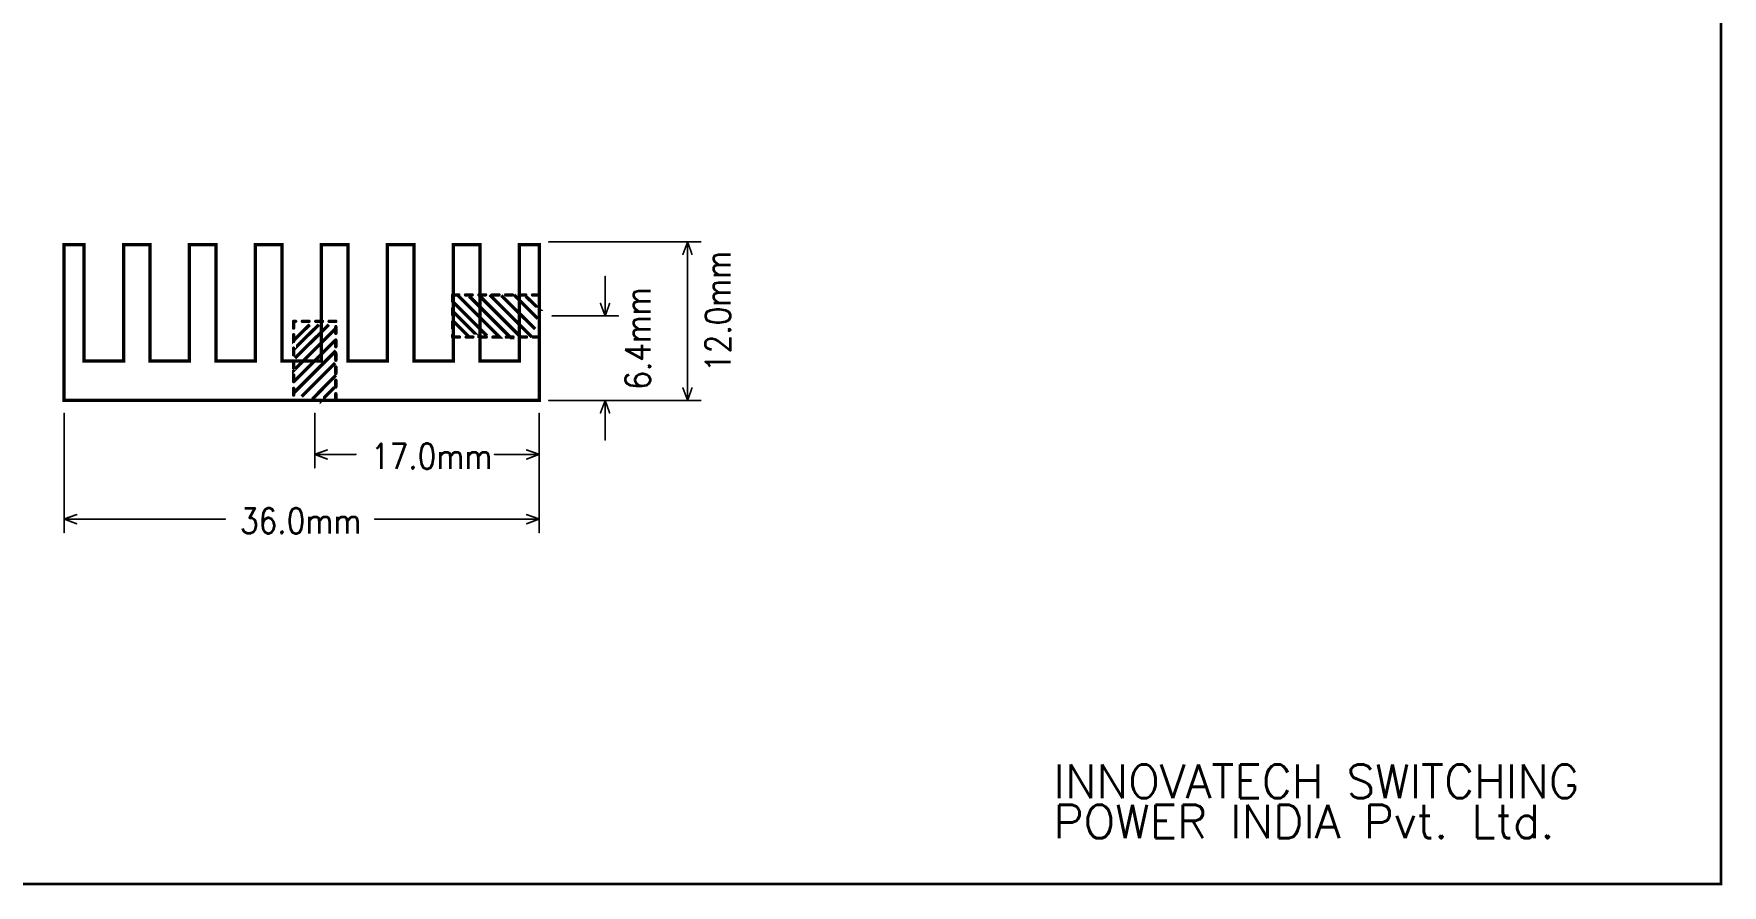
# Model space of a CAD drawing. Extents: x 2.09 to 10.05, y 1.3 to 6.57.
# Drawn here: x 5.01 to 10.05, y 1.3 to 3.84 of the extents above; entities that cross this region are included whole.
import ezdxf

# ---------------------------------------------------------------- set-up
doc = ezdxf.new("R2010")
doc.units = 0
doc.header["$LTSCALE"] = 25
doc.layers.get('0').update_dxf_attribs({"linetype": 'CONTINUOUS'})
doc.styles.get("Standard").update_dxf_attribs({"font": 'simplex'})

# ---------------------------------------------------------------- blocks, each defined once
blk = doc.blocks.new('DISC')
at = {"color": 0, "const_width": 0.5}
blk.add_lwpolyline([(0, 0.25, 1), (0, -0.25, 1)], format="xyb", close=True, dxfattribs=at)

msp = doc.modelspace()

# ---------------------------------------------------------------- linework, layer by layer
at = {"color": 1, "const_width": 0.008}
msp.add_lwpolyline([(2.098, 1.303), (10.047, 1.303), (10.047, 6.567), (2.098, 6.567), (2.098, 1.303)], dxfattribs=at)
at = {"color": 3}
for points, const_width in [([(5.102, 2.746), (5.102, 3.211), (5.161, 3.211), (5.161, 2.864), (5.28, 2.864), (5.28, 3.211), (5.358, 3.211), (5.358, 2.864), (5.476, 2.864), (5.476, 3.211), (5.555, 3.211), (5.555, 2.864), (5.673, 2.864), (5.673, 3.211), (5.752, 3.211), (5.752, 2.864), (5.87, 2.864), (5.87, 3.211), (5.949, 3.211), (5.949, 2.864), (6.067, 2.864), (6.067, 3.211), (6.146, 3.211), (6.146, 2.864), (6.264, 2.864), (6.264, 3.211), (6.343, 3.211), (6.343, 2.864), (6.461, 2.864), (6.461, 3.211), (6.52, 3.211), (6.52, 2.746), (5.102, 2.746)], 0.01), ([(6.549, 3.219), (7.002, 3.219)], 0.005), ([(6.963, 3.219), (6.949, 3.182)], 0.005), ([(6.963, 3.219), (6.963, 2.746)], 0.005), ([(6.963, 3.219), (6.976, 3.182)], 0.005), ([(6.717, 2.998), (6.717, 3.116)], 0.005), ([(6.28, 3.061), (6.262, 3.061)], 0.01), ([(6.262, 3.061), (6.262, 3.041)], 0.01), ([(6.262, 3.021), (6.262, 3.001)], 0.01), ([(6.264, 3.039), (6.364, 2.939)], 0.01), ([(6.278, 3.059), (6.402, 2.935), (6.4, 2.935)], 0.01), ([(6.32, 3.061), (6.3, 3.061)], 0.01), ([(6.311, 3.057), (6.435, 2.933), (6.433, 2.933)], 0.01), ([(6.36, 3.061), (6.34, 3.061)], 0.01), ([(6.341, 3.059), (6.465, 2.935)], 0.01), ([(6.372, 3.061), (6.498, 2.935)], 0.01), ([(6.4, 3.061), (6.38, 3.061)], 0.01), ([(6.407, 3.059), (6.508, 2.959)], 0.01), ([(6.44, 3.061), (6.42, 3.061)], 0.01), ([(6.445, 3.061), (6.516, 2.99)], 0.01), ([(6.48, 3.061), (6.46, 3.061)], 0.01), ([(6.48, 3.057), (6.52, 3.018), (6.518, 3.018)], 0.01), ([(6.52, 3.061), (6.5, 3.061)], 0.01), ([(6.52, 3.055), (6.52, 3.061)], 0.01), ([(6.52, 3.015), (6.52, 3.035)], 0.01), ([(6.717, 2.998), (6.703, 3.035)], 0.005), ([(6.717, 2.998), (6.73, 3.035)], 0.005), ([(5.793, 2.982), (5.787, 2.982)], 0.01), ([(5.787, 2.982), (5.787, 2.962)], 0.01), ([(5.835, 2.972), (5.787, 2.925), (5.787, 2.927)], 0.01), ([(5.862, 2.972), (5.789, 2.9), (5.789, 2.902)], 0.01), ([(5.892, 2.972), (5.791, 2.872)], 0.01), ([(5.833, 2.982), (5.813, 2.982)], 0.01), ([(5.873, 2.982), (5.853, 2.982)], 0.01), ([(5.913, 2.982), (5.893, 2.982)], 0.01), ([(6.262, 2.981), (6.262, 2.961)], 0.01), ([(6.264, 3.01), (6.337, 2.937), (6.335, 2.937)], 0.01), ([(6.264, 2.982), (6.311, 2.935), (6.309, 2.935)], 0.01), ([(6.52, 2.975), (6.52, 2.995)], 0.01), ([(6.559, 2.998), (6.756, 2.998)], 0.005), ([(5.911, 2.959), (5.787, 2.835), (5.787, 2.837)], 0.01), ([(5.787, 2.942), (5.787, 2.922)], 0.01), ([(5.911, 2.925), (5.787, 2.801)], 0.01), ([(5.913, 2.946), (5.913, 2.966)], 0.01), ([(5.913, 2.906), (5.913, 2.926)], 0.01), ([(6.262, 2.941), (6.262, 2.935)], 0.01), ([(6.262, 2.935), (6.282, 2.935)], 0.01), ([(6.302, 2.935), (6.322, 2.935)], 0.01), ([(6.342, 2.935), (6.362, 2.935)], 0.01), ([(6.382, 2.935), (6.402, 2.935)], 0.01), ([(6.422, 2.935), (6.442, 2.935)], 0.01), ([(6.462, 2.935), (6.482, 2.935)], 0.01), ([(6.502, 2.935), (6.52, 2.935)], 0.01), ([(6.52, 2.935), (6.52, 2.955)], 0.01), ([(5.787, 2.902), (5.787, 2.882)], 0.01), ([(5.913, 2.894), (5.787, 2.768)], 0.01), ([(5.913, 2.866), (5.913, 2.886)], 0.01), ([(5.787, 2.862), (5.787, 2.842)], 0.01), ([(5.787, 2.822), (5.787, 2.802)], 0.01), ([(5.911, 2.858), (5.811, 2.758)], 0.01), ([(5.913, 2.821), (5.843, 2.75)], 0.01), ([(5.913, 2.826), (5.913, 2.846)], 0.01), ([(5.787, 2.782), (5.787, 2.762)], 0.01), ([(5.909, 2.785), (5.87, 2.746), (5.87, 2.748)], 0.01), ([(5.913, 2.786), (5.913, 2.806)], 0.01), ([(6.963, 2.746), (6.949, 2.783)], 0.005), ([(6.963, 2.746), (6.976, 2.783)], 0.005), ([(5.787, 2.746), (5.807, 2.746)], 0.01), ([(5.827, 2.746), (5.847, 2.746)], 0.01), ([(5.867, 2.746), (5.887, 2.746)], 0.01), ([(5.907, 2.746), (5.913, 2.746)], 0.01), ([(5.913, 2.746), (5.913, 2.766)], 0.01), ([(6.549, 2.746), (7.002, 2.746)], 0.005), ([(6.559, 2.746), (6.756, 2.746)], 0.005), ([(6.717, 2.746), (6.703, 2.709)], 0.005), ([(6.717, 2.746), (6.717, 2.628)], 0.005), ([(6.717, 2.746), (6.73, 2.709)], 0.005), ([(5.102, 2.707), (5.102, 2.352)], 0.005), ([(5.85, 2.707), (5.85, 2.545)], 0.005), ([(6.52, 2.707), (6.52, 2.545)], 0.005), ([(6.52, 2.707), (6.52, 2.352)], 0.005), ([(5.85, 2.585), (5.887, 2.598)], 0.005), ([(5.85, 2.585), (5.973, 2.585)], 0.005), ([(5.85, 2.585), (5.887, 2.571)], 0.005), ([(6.387, 2.585), (6.52, 2.585)], 0.005), ([(6.52, 2.585), (6.483, 2.598)], 0.005), ([(6.52, 2.585), (6.483, 2.571)], 0.005), ([(5.102, 2.392), (5.139, 2.405)], 0.005), ([(5.102, 2.392), (5.583, 2.392)], 0.005), ([(5.102, 2.392), (5.139, 2.378)], 0.005), ([(6.029, 2.392), (6.52, 2.392)], 0.005), ([(6.52, 2.392), (6.483, 2.405)], 0.005), ([(6.52, 2.392), (6.483, 2.378)], 0.005)]:
    msp.add_lwpolyline(points, dxfattribs=dict(at, const_width=const_width))

# ---------------------------------------------------------------- block references
for p, xscale, yscale in [((6.549, 3.219), 0.005, 0.005), ((6.949, 3.182), 0.005, 0.005), ((6.963, 3.219), 0.005, 0.005), ((6.963, 3.219), 0.005, 0.005), ((6.963, 3.219), 0.005, 0.005), ((6.976, 3.182), 0.005, 0.005), ((7.002, 3.219), 0.005, 0.005), ((6.717, 3.116), 0.005, 0.005), ((6.262, 3.061), 0.01, 0.01), ((6.262, 3.061), 0.01, 0.01), ((6.262, 3.041), 0.01, 0.01), ((6.262, 3.021), 0.01, 0.01), ((6.28, 3.061), 0.01, 0.01), ((6.3, 3.061), 0.01, 0.01), ((6.32, 3.061), 0.01, 0.01), ((6.34, 3.061), 0.01, 0.01), ((6.36, 3.061), 0.01, 0.01), ((6.38, 3.061), 0.01, 0.01), ((6.4, 3.061), 0.01, 0.01), ((6.42, 3.061), 0.01, 0.01), ((6.44, 3.061), 0.01, 0.01), ((6.46, 3.061), 0.01, 0.01), ((6.48, 3.061), 0.01, 0.01), ((6.5, 3.061), 0.01, 0.01), ((6.52, 3.061), 0.01, 0.01), ((6.52, 3.061), 0.01, 0.01), ((6.52, 3.055), 0.01, 0.01), ((6.52, 3.035), 0.01, 0.01), ((6.703, 3.035), 0.005, 0.005), ((6.73, 3.035), 0.005, 0.005), ((5.787, 2.982), 0.01, 0.01), ((5.787, 2.982), 0.01, 0.01), ((5.793, 2.982), 0.01, 0.01), ((5.813, 2.982), 0.01, 0.01), ((5.833, 2.982), 0.01, 0.01), ((5.853, 2.982), 0.01, 0.01), ((5.873, 2.982), 0.01, 0.01), ((5.893, 2.982), 0.01, 0.01), ((5.913, 2.982), 0.01, 0.01), ((6.262, 3.001), 0.01, 0.01), ((6.262, 2.981), 0.01, 0.01), ((6.52, 3.015), 0.01, 0.01), ((6.52, 2.995), 0.01, 0.01), ((6.52, 2.975), 0.01, 0.01), ((6.559, 2.998), 0.005, 0.005), ((6.717, 2.998), 0.005, 0.005), ((6.717, 2.998), 0.005, 0.005), ((6.717, 2.998), 0.005, 0.005), ((6.756, 2.998), 0.005, 0.005), ((5.787, 2.962), 0.01, 0.01), ((5.787, 2.942), 0.01, 0.01), ((5.787, 2.922), 0.01, 0.01), ((5.913, 2.966), 0.01, 0.01), ((5.913, 2.946), 0.01, 0.01), ((5.913, 2.926), 0.01, 0.01), ((6.262, 2.961), 0.01, 0.01), ((6.262, 2.941), 0.01, 0.01), ((6.262, 2.935), 0.01, 0.01), ((6.262, 2.935), 0.01, 0.01), ((6.282, 2.935), 0.01, 0.01), ((6.302, 2.935), 0.01, 0.01), ((6.322, 2.935), 0.01, 0.01), ((6.342, 2.935), 0.01, 0.01), ((6.362, 2.935), 0.01, 0.01), ((6.382, 2.935), 0.01, 0.01), ((6.402, 2.935), 0.01, 0.01), ((6.422, 2.935), 0.01, 0.01), ((6.442, 2.935), 0.01, 0.01), ((6.462, 2.935), 0.01, 0.01), ((6.482, 2.935), 0.01, 0.01), ((6.502, 2.935), 0.01, 0.01), ((6.52, 2.955), 0.01, 0.01), ((6.52, 2.935), 0.01, 0.01), ((6.52, 2.935), 0.01, 0.01), ((5.787, 2.902), 0.01, 0.01), ((5.787, 2.882), 0.01, 0.01), ((5.913, 2.906), 0.01, 0.01), ((5.913, 2.886), 0.01, 0.01), ((5.787, 2.862), 0.01, 0.01), ((5.787, 2.842), 0.01, 0.01), ((5.787, 2.822), 0.01, 0.01), ((5.913, 2.866), 0.01, 0.01), ((5.913, 2.846), 0.01, 0.01), ((5.913, 2.826), 0.01, 0.01), ((5.787, 2.802), 0.01, 0.01), ((5.787, 2.782), 0.01, 0.01), ((5.913, 2.806), 0.01, 0.01), ((5.913, 2.786), 0.01, 0.01), ((6.949, 2.783), 0.005, 0.005), ((6.976, 2.783), 0.005, 0.005), ((5.787, 2.762), 0.01, 0.01), ((5.787, 2.746), 0.01, 0.01), ((5.807, 2.746), 0.01, 0.01), ((5.827, 2.746), 0.01, 0.01), ((5.847, 2.746), 0.01, 0.01), ((5.867, 2.746), 0.01, 0.01), ((5.887, 2.746), 0.01, 0.01), ((5.907, 2.746), 0.01, 0.01), ((5.913, 2.766), 0.01, 0.01), ((5.913, 2.746), 0.01, 0.01), ((5.913, 2.746), 0.01, 0.01), ((6.549, 2.746), 0.005, 0.005), ((6.559, 2.746), 0.005, 0.005), ((6.717, 2.746), 0.005, 0.005), ((6.717, 2.746), 0.005, 0.005), ((6.717, 2.746), 0.005, 0.005), ((6.756, 2.746), 0.005, 0.005), ((6.963, 2.746), 0.005, 0.005), ((6.963, 2.746), 0.005, 0.005), ((6.963, 2.746), 0.005, 0.005), ((7.002, 2.746), 0.005, 0.005), ((5.102, 2.707), 0.005, 0.005), ((5.85, 2.707), 0.005, 0.005), ((6.52, 2.707), 0.005, 0.005), ((6.52, 2.707), 0.005, 0.005), ((6.703, 2.709), 0.005, 0.005), ((6.73, 2.709), 0.005, 0.005), ((6.717, 2.628), 0.005, 0.005), ((5.85, 2.585), 0.005, 0.005), ((5.85, 2.585), 0.005, 0.005), ((5.85, 2.585), 0.005, 0.005), ((5.887, 2.598), 0.005, 0.005), ((5.887, 2.571), 0.005, 0.005), ((5.973, 2.585), 0.005, 0.005), ((6.387, 2.585), 0.005, 0.005), ((6.483, 2.598), 0.005, 0.005), ((6.483, 2.571), 0.005, 0.005), ((6.52, 2.585), 0.005, 0.005), ((6.52, 2.585), 0.005, 0.005), ((6.52, 2.585), 0.005, 0.005), ((5.85, 2.545), 0.005, 0.005), ((6.52, 2.545), 0.005, 0.005), ((5.102, 2.392), 0.005, 0.005), ((5.102, 2.392), 0.005, 0.005), ((5.102, 2.392), 0.005, 0.005), ((5.139, 2.405), 0.005, 0.005), ((5.139, 2.378), 0.005, 0.005), ((5.583, 2.392), 0.005, 0.005), ((6.029, 2.392), 0.005, 0.005), ((6.483, 2.405), 0.005, 0.005), ((6.483, 2.378), 0.005, 0.005), ((6.52, 2.392), 0.005, 0.005), ((6.52, 2.392), 0.005, 0.005), ((6.52, 2.392), 0.005, 0.005), ((5.102, 2.352), 0.005, 0.005), ((6.52, 2.352), 0.005, 0.005)]:
    msp.add_blockref('DISC', p, dxfattribs=dict(at, xscale=xscale, yscale=yscale))

# ---------------------------------------------------------------- texts
at = {"color": 3, "width": 0.866}
for s, p in [('12.0mm', (7.091, 2.831)), ('6.4mm', (6.852, 2.778))]:
    msp.add_text(s, height=0.075, rotation=90, dxfattribs=at).set_placement(p)
for s, p in [('17.0mm', (6.018, 2.542)), ('36.0mm', (5.627, 2.349))]:
    msp.add_text(s, height=0.075, dxfattribs=at).set_placement(p)
at = {"color": 3}
for s, p in [('INNOVATECH SWITCHING ', (8.055, 1.559)), ('POWER INDIA Pvt. Ltd.', (8.055, 1.439))]:
    msp.add_text(s, height=0.1, dxfattribs=at).set_placement(p)

doc.saveas('drawing.dxf')
